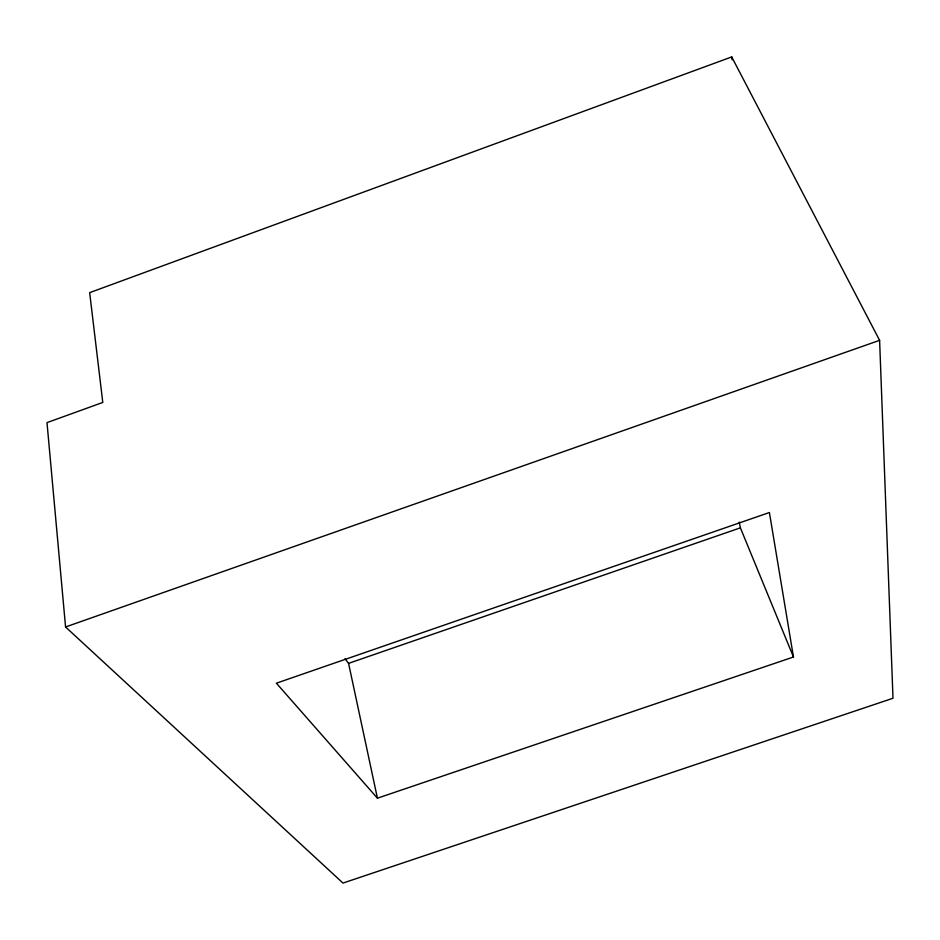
<?xml version="1.0" encoding="UTF-8"?>
<svg xmlns="http://www.w3.org/2000/svg" width="940" height="940" viewBox="0 0 940 940"><rect width="100%" height="100%" fill="white"/><g stroke="black" fill="none" stroke-linecap="round" stroke-linejoin="round"><path stroke-width="1.41" d="M731.72 56.929L89.664 292.646L102.789 402.438L47 422.624L65.565 626.98L342.982 883.071L893 698.255L879.605 340.327L731.72 56.929L732.119 59.807M65.565 626.98L879.605 340.327M345.027 658.705L348.576 663.37L740.391 527.834L739.24 522.088M377.422 798.189L793.466 657.001L769.402 512.523L276.384 683.192L377.422 798.189L348.576 663.37M740.391 527.834L793.466 657.001"/></g></svg>
